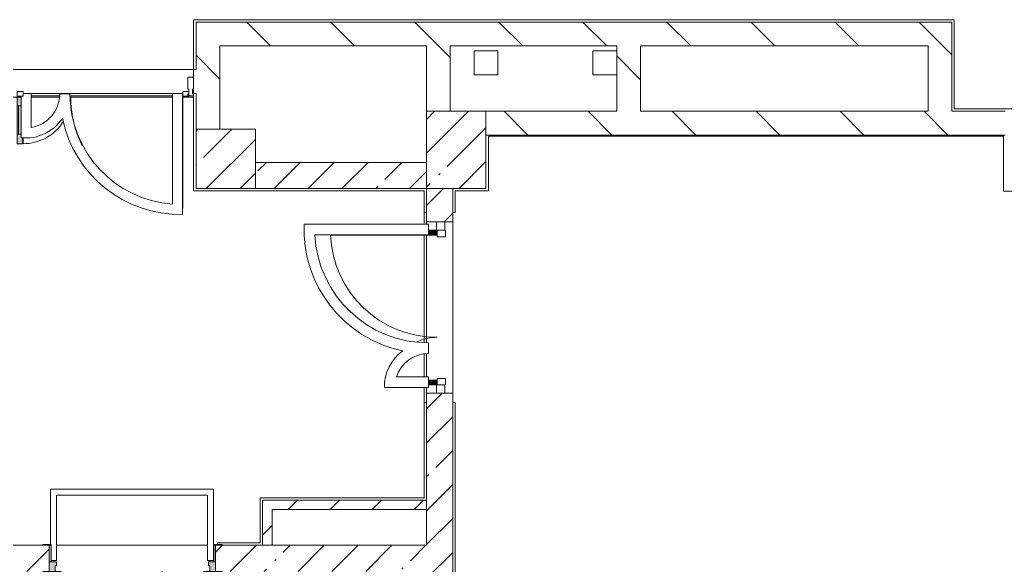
# Model space of a CAD drawing. Header units: millimetres. Extents: x -5714 to 188114, y -8553 to 29000.
# Drawn here: x 133160 to 141454, y 7732 to 12320 of the extents above; entities that cross this region are included whole.
import ezdxf

# ---------------------------------------------------------------- set-up
doc = ezdxf.new("R2010")
doc.units = ezdxf.units.MM
for name, color, linetype, lineweight, true_color in [('A-DETL-GENF-5', 7, 'Continuous', 5, 0xaaaaaa), ('A-DETL-GENF-6', 7, 'Continuous', 5, 0xe2e2e2), ('A-DOOR-3', 7, 'Continuous', 5, 0xaaaaaa), ('A-DOOR-4', 7, 'Continuous', 5, 0xe2e2e2), ('A-DOOR-FRAM-2', 7, 'Continuous', 5, 0xe2e2e2), ('A-DOOR-FRAM-3', 7, 'Continuous', 5, 0xaaaaaa), ('A-FLOR-2', 7, 'Continuous', 5, 0xaaaaaa)]:
    doc.layers.add(name, color=color, linetype=linetype, lineweight=lineweight, true_color=true_color)
for name, color, linetype, lineweight in [('A-GLAZ-CWMG-2', 7, 'Continuous', 5), ('A-WALL', 7, 'Continuous', 9), ('I-WALL-2', 7, 'Continuous', 5), ('S-COLS-2', 7, 'Continuous', 5)]:
    doc.layers.add(name, color=color, linetype=linetype, lineweight=lineweight)
pattern_1 = [(45, (61103.76, 0), (-285.1231, 285.1231), []), (45, (61388.9, 0), (-285.1231, 285.1231), [504.031, -100.806, 16.764, -84.042])]
pattern_2 = [(135, (61103.76, 0), (-353.5534, -353.5534), [])]
pattern_3 = [(45, (61103.76, 0), (-176.7767, 176.7767), [])]

# ---------------------------------------------------------------- blocks, each defined once
blk = doc.blocks.new('BSC_Колонна _Прямоугольная - 650х500-23287315-3_9_1_птичка')
at = {"layer": 'S-COLS-2'}
h = blk.add_hatch(dxfattribs=at)
h.set_pattern_fill('FP_84', color=256, style=0, pattern_type=2)
h.set_pattern_definition([(135, (11225, -75730), (-285.1231, -285.1231), []), (135, (11225, -75444.88), (-285.1231, -285.1231), [504.031, -100.806, 16.764, -84.042])])
h.paths.add_polyline_path([(325, -217), (325, 250), (-325, 250), (-325, -250), (325, -250)])
for p, q in [((325, 250), (-325, 250)), ((-325, 250), (-325, -250)), ((325, -250), (325, 250)), ((-325, -250), (325, -250))]:
    blk.add_line(p, q, dxfattribs=at)
blk = doc.blocks.new('BSC_Колонна _Прямоугольная - 500х500-V148-3_9_1_птичка')
at = {"layer": 'S-COLS-2'}
h = blk.add_hatch(dxfattribs=at)
h.set_pattern_fill('FP_85', color=256, style=0, pattern_type=2)
h.set_pattern_definition([(45, (-73790, -11150), (-285.1231, 285.1231), []), (45, (-73504.88, -11150), (-285.1231, 285.1231), [504.031, -100.806, 16.764, -84.042])])
h.paths.add_polyline_path([(-141.4, -250), (250, -250), (250, 250), (-250, 250), (-250, -250)])
for p, q in [((250, 250), (-250, 250)), ((-250, 250), (-250, -250)), ((250, -250), (250, 250)), ((-250, -250), (250, -250))]:
    blk.add_line(p, q, dxfattribs=at)
blk = doc.blocks.new('110_Дверь_СКБ_2Ст - Д-1 Лестничная клетка EIS60-24319353-3_9_1_птичка')
at = {"layer": 'A-DOOR-4'}
for points in [[(612.5, 1010), (612.5, 110), (662.5, 110), (662.5, 1010)], [(-631.1, 510), (-637.5, 510), (-637.5, 110), (-587.5, 110), (-587.5, 510)], [(712.5, 30), (697.5, 30), (697.5, -110), (712.5, -110)]]:
    blk.add_hatch(color=256, dxfattribs=at).paths.add_polyline_path(points)
h = blk.add_hatch(color=256, dxfattribs=at)
h.paths.add_polyline_path([(662.5, 110), (662.5, 60), (652.5, 60), (652.5, 30), (712.5, 30), (712.5, 110)])
h.paths.add_polyline_path([(-637.5, 110), (-687.5, 110), (-687.5, 30), (-627.5, 30), (-631.1, 60), (-637.5, 60)])
at = {"layer": 'A-DOOR-FRAM-2'}
for points in [[(-742.5, 118), (-742.5, 110), (-672.5, 110), (-672.5, 118)], [(697.5, 118), (697.5, 110), (767.5, 110), (767.5, 118)], [(-672.5, 30), (-687.5, 30), (-687.5, -110), (-672.5, -110)], [(-672.5, -110), (-742.5, -110), (-742.5, -118), (-672.5, -118)], [(697.5, -110), (697.5, -118), (767.5, -118), (767.5, -110)]]:
    blk.add_hatch(color=256, dxfattribs=at).paths.add_polyline_path(points)
at = {"layer": 'A-DOOR-3'}
for p, q in [((662.5, 1010), (612.5, 1010)), ((612.5, 1010), (612.5, 110)), ((662.5, 110), (662.5, 1010)), ((-637.5, 510), (-637.5, 110)), ((-587.5, 510), (-637.5, 510)), ((-587.5, 110), (-587.5, 510)), ((-637.5, 110), (-587.5, 110)), ((612.5, 110), (662.5, 110))]:
    blk.add_line(p, q, dxfattribs=at)
for centre, radius, start, end in [((662.5, 110), 900, 90, 180), ((-637.5, 110), 400, 360, 90)]:
    blk.add_arc(centre, radius, start, end, dxfattribs=at)
at = {"layer": 'A-DOOR-FRAM-3'}
for p, q in [((-672.5, 118), (-742.5, 118)), ((-742.5, 118), (-742.5, 110)), ((-742.5, 110), (-672.5, 110)), ((-637.5, 110), (-687.5, 110)), ((-687.5, 110), (-687.5, 30)), ((-672.5, 110), (-672.5, 118)), ((-637.5, 60), (-637.5, 110)), ((662.5, 110), (662.5, 60)), ((712.5, 110), (662.5, 110)), ((767.5, 118), (697.5, 118)), ((697.5, 118), (697.5, 110)), ((697.5, 110), (767.5, 110)), ((712.5, 30), (712.5, 110)), ((767.5, 110), (767.5, 118)), ((-687.5, 30), (-627.5, 30)), ((-672.5, 30), (-687.5, 30)), ((-687.5, 30), (-687.5, -110)), ((-672.5, -110), (-672.5, 30)), ((-627.5, 60), (-637.5, 60)), ((-627.5, 30), (-627.5, 60)), ((662.5, 60), (652.5, 60)), ((652.5, 60), (652.5, 30)), ((652.5, 30), (712.5, 30)), ((712.5, 30), (697.5, 30)), ((697.5, 30), (697.5, -110)), ((712.5, -110), (712.5, 30)), ((-672.5, -110), (-742.5, -110)), ((-742.5, -110), (-742.5, -118)), ((-742.5, -118), (-672.5, -118)), ((-687.5, -110), (-672.5, -110)), ((-672.5, -118), (-672.5, -110)), ((697.5, -110), (712.5, -110)), ((767.5, -110), (697.5, -110)), ((697.5, -110), (697.5, -118)), ((697.5, -118), (767.5, -118)), ((767.5, -118), (767.5, -110))]:
    blk.add_line(p, q, dxfattribs=at)
blk = doc.blocks.new('Прямоугольный импост - 50 x 70 мм-32306832-3_9_1_птичка')
at = {"layer": 'A-GLAZ-CWMG-2'}
for p, q in [((-70, 35), (0, 35)), ((-70, -35), (-70, 35)), ((0, 35), (0, -35)), ((0, -35), (-70, -35))]:
    blk.add_line(p, q, dxfattribs=at)
blk = doc.blocks.new('Дверь_Витражная_остекление_ - ДВН_ДАО_Главный вход_1200 в свету Д-22 _п_-32306833-3_9_1_птичка')
at = {"layer": 'A-DOOR-4'}
for points in [[(-610, -35), (-610, -30), (-650, -35), (-650, -103), (-611.7, -103), (-610, -87)], [(650, -87), (650, -30), (610, -35), (610, -103), (650, -103)]]:
    blk.add_hatch(color=256, dxfattribs=at).paths.add_polyline_path(points)
at = {"layer": 'A-DETL-GENF-5'}
for p, q in [((-650, 40), (-595, 40)), ((-595, 40), (-595, -30)), ((650, 40), (595, 40)), ((595, 40), (595, -30)), ((-610, -30), (-650, -30)), ((-595, -30), (-650, -30)), ((-650, -35), (-650, -103)), ((-610, -930), (-610, -30)), ((595, -30), (650, -30)), ((610, -30), (610, -103)), ((650, -30), (610, -30)), ((650, -103), (650, -35))]:
    blk.add_line(p, q, dxfattribs=at)
at = {"layer": 'A-DOOR-3'}
for p, q in [((-650, -103), (-650, -35)), ((650, -103), (650, -35))]:
    blk.add_line(p, q, dxfattribs=at)
for centre, radius, start, end in [((-650, -30), 900, 272.47677, 0), ((650, -30), 400, 180, 205.34539)]:
    blk.add_arc(centre, radius, start, end, dxfattribs=at)
blk = doc.blocks.new('Прямоугольный импост - 50 x 70 мм-32306835-3_9_1_птичка')
at = {"layer": 'A-GLAZ-CWMG-2'}
for p, q in [((0, 35), (-70, 35)), ((-70, 35), (-70, -35)), ((0, -35), (0, 35)), ((-70, -35), (0, -35))]:
    blk.add_line(p, q, dxfattribs=at)
blk = doc.blocks.new('Дверь_Витражная_остекление_ - В-18-32468702-3_9_1_птичка')
at = {"layer": 'A-DETL-GENF-6'}
blk.add_hatch(color=256, dxfattribs=at).paths.add_polyline_path([(689.5, 420), (677.5, 420), (677.5, 369.7), (689.5, 369.5), (689.5, 20), (722.5, 20), (722.5, 420)])
at = {"layer": 'A-DETL-GENF-5'}
for p, q in [((-672.5, 965), (-672.5, 20)), ((-672.5, 965), (-672.5, 20)), ((722.5, 420), (677.5, 420)), ((677.5, 420), (677.5, 369.7)), ((722.5, 420), (677.5, 420)), ((677.5, 420), (677.5, 369.7)), ((722.5, 420), (722.5, 20)), ((722.5, 20), (722.5, 420)), ((722.5, 340), (689.5, 340)), ((712.5, 340), (712.5, 100)), ((722.5, 100), (689.5, 100))]:
    blk.add_line(p, q, dxfattribs=at)
at = {"layer": 'A-DOOR-3'}
for p, q in [((-672.5, 965), (-672.5, 20)), ((672.5, 420), (672.5, 369.8)), ((-672.5, 20), (-722.5, 20)), ((-722.5, 20), (-722.5, -20)), ((-672.5, -20), (-672.5, 20)), ((722.5, 20), (672.5, 20)), ((672.5, 20), (672.5, -20)), ((722.5, -20), (722.5, 20)), ((-722.5, -20), (-672.5, -20)), ((672.5, -20), (722.5, -20))]:
    blk.add_line(p, q, dxfattribs=at)
for centre, radius, start, end in [((-672.5, 20), 945, 15.85424, 26.17307), ((672.5, 20), 400, 90, 148.53811), ((-672.5, 20), 945, 360, 14.43128), ((672.5, 20), 400, 177.03782, 180)]:
    blk.add_arc(centre, radius, start, end, dxfattribs=at)
blk = doc.blocks.new('Прямоугольный импост - Импост структурный с накладкой - 160мм Темный-33326242-3_9_1_птичка')
at = {"layer": 'A-GLAZ-CWMG-2'}
for p, q in [((0, 140), (-50, 140)), ((-50, 140), (-50, 40)), ((0, 40), (0, 140)), ((-50, 40), (-40, 40)), ((-40, 0), (-50, 0)), ((-50, 0), (-50, -17)), ((-40, 40), (-40, 0)), ((-10, 0), (-10, 40)), ((-10, 40), (0, 40)), ((0, 0), (-10, 0)), ((0, -17), (0, 0)), ((-50, -17), (0, -17))]:
    blk.add_line(p, q, dxfattribs=at)

msp = doc.modelspace()

# ---------------------------------------------------------------- hatches: boundary and pattern name
at = {"layer": 'I-WALL-2'}
h = msp.add_hatch(dxfattribs=at)
h.set_pattern_fill('FP_65', color=256, style=0, pattern_type=2)
h.set_pattern_definition(pattern_2)
h.paths.add_polyline_path([(140345.6, 12100), (140803.8, 12100), (140803.8, 12300), (134643.8, 12300), (134643.8, 12100), (138481.1, 12100)])
h = msp.add_hatch(dxfattribs=at)
h.set_pattern_fill('FP_65', color=256, style=0, pattern_type=2)
h.set_pattern_definition(pattern_2)
h.paths.add_polyline_path([(141003.8, 11550), (141003.8, 12300), (140803.8, 12300), (140803.8, 11550)])
h = msp.add_hatch(dxfattribs=at)
h.set_pattern_fill('FP_65', color=256, style=0, pattern_type=2)
h.set_pattern_definition(pattern_2)
h.paths.add_polyline_path([(134643.8, 11400), (134843.8, 11400), (134843.8, 12100), (134643.8, 12100), (134643.8, 11700)])
h = msp.add_hatch(dxfattribs=at)
h.set_pattern_fill('FP_65', color=256, style=0, pattern_type=2)
h.set_pattern_definition(pattern_2)
h.paths.add_polyline_path([(136583.8, 11550), (136783.8, 11550), (136783.8, 12100), (136583.8, 12100)])
h = msp.add_hatch(dxfattribs=at)
h.set_pattern_fill('FP_65', color=256, style=0, pattern_type=2)
h.set_pattern_definition(pattern_2)
h.paths.add_polyline_path([(138384.3, 11550), (138384.3, 12100), (138184.3, 12100), (138184.3, 11550)])
h = msp.add_hatch(dxfattribs=at)
h.set_pattern_fill('FP_65', color=256, style=0, pattern_type=2)
h.set_pattern_definition(pattern_2)
h.paths.add_polyline_path([(129753.8, 11700), (129857.8, 11700), (129857.8, 11900), (129753.8, 11900), (129753.8, 11799.5)])
h.paths.add_polyline_path([(131337.8, 11700), (131413.8, 11700), (131413.8, 11900), (131337.8, 11900), (131337.8, 11799.5)])
h.paths.add_polyline_path([(131933.8, 11700), (131933.8, 11900), (131913.8, 11900), (131913.8, 11700)])
h.paths.add_polyline_path([(134643.8, 11700), (134643.8, 11900), (134623.8, 11900), (134623.8, 11700)])
h = msp.add_hatch(dxfattribs=at)
h.set_pattern_fill('FP_65', color=256, style=0, pattern_type=2)
h.set_pattern_definition(pattern_2)
h.paths.add_polyline_path([(141453.8, 11350), (141453.8, 11550), (137083.8, 11550), (137083.8, 11350), (140345.6, 11350)])
h = msp.add_hatch(dxfattribs=at)
h.set_pattern_fill('FP_62', color=256, style=0, pattern_type=2)
h.set_pattern_definition(pattern_1)
h.paths.add_polyline_path([(136583.8, 10900), (136583.8, 11120), (135143.8, 11120), (135143.8, 10900)])
h = msp.add_hatch(dxfattribs=at)
h.set_pattern_fill('FP_62', color=256, style=0, pattern_type=2)
h.set_pattern_definition(pattern_1)
h.paths.add_polyline_path([(136616.7, 7900), (136803.8, 7900), (136803.8, 9179), (136583.8, 9179), (136583.8, 7900)])
h.paths.add_polyline_path([(136583.8, 10619), (136803.8, 10619), (136803.8, 10900), (136583.8, 10900)])
h = msp.add_hatch(dxfattribs=at)
h.set_pattern_fill('FP_67', color=256, style=0, pattern_type=2)
h.set_pattern_definition(pattern_3)
h.paths.add_polyline_path([(135283.8, 7900), (135283.8, 8280), (135203.8, 8280), (135203.8, 7900)])
h = msp.add_hatch(dxfattribs=at)
h.set_pattern_fill('FP_67', color=256, style=0, pattern_type=2)
h.set_pattern_definition(pattern_3)
h.paths.add_polyline_path([(136583.8, 8200), (136583.8, 8280), (135283.8, 8280), (135283.8, 8200)])
h = msp.add_hatch(dxfattribs=at)
h.set_pattern_fill('FP_62', color=256, style=0, pattern_type=2)
h.set_pattern_definition(pattern_1)
h.paths.add_polyline_path([(134863.8, 7680), (136583.8, 7680), (136583.8, 7900), (134808.8, 7900), (134808.8, 7680)])
h.paths.add_polyline_path([(133353.8, 7680), (133408.8, 7680), (133408.8, 7900), (132963.8, 7900), (132963.8, 7680), (133183.8, 7680)])
h = msp.add_hatch(dxfattribs=at)
h.set_pattern_fill('FP_62', color=256, style=0, pattern_type=2)
h.set_pattern_definition(pattern_1)
h.paths.add_polyline_path([(136616.7, 120), (136803.8, 120), (136803.8, 350), (136583.8, 350), (136583.8, 120)])
h.paths.add_polyline_path([(136616.7, 1150), (136803.8, 1150), (136803.8, 3550), (136583.8, 3550), (136583.8, 1150)])
h.paths.add_polyline_path([(136583.8, 4050), (136803.8, 4050), (136803.8, 7900), (136583.8, 7900), (136583.8, 4279.6)])

# ---------------------------------------------------------------- linework, layer by layer
at = {"layer": 'A-FLOR-2'}
for p, q in [((134623.8, 11900), (134623.8, 12320)), ((134623.8, 12320), (141022.8, 12320)), ((141022.8, 12320), (141022.8, 11570)), ((136984.3, 12057), (137184.3, 12057)), ((136984.3, 11857), (136984.3, 12057)), ((137184.3, 12057), (137184.3, 11857)), ((137984.3, 12057), (138184.3, 12057)), ((137984.3, 11857), (137984.3, 12057)), ((137184.3, 11857), (136984.3, 11857)), ((138184.3, 11857), (137984.3, 11857)), ((133256.5, 11700), (133188.8, 11700)), ((133256.5, 11413.8), (133256.5, 11700)), ((133582.4, 11697.2), (133497.7, 11697.2)), ((134530.8, 11700), (134446.1, 11700)), ((134446.1, 11700), (134446.1, 10768.9)), ((134530.8, 10681.9), (134530.8, 11700)), ((131933.8, 11669), (133171.8, 11669)), ((133171.8, 11677), (133171.8, 11327.5)), ((133496, 11680), (133256.5, 11680)), ((133256.5, 11669), (133494.9, 11669)), ((134446.1, 11680), (133583.4, 11680)), ((133584.1, 11669), (134446.1, 11669)), ((134530.8, 11669), (134623.8, 11669)), ((134623.8, 10880), (134623.8, 11680)), ((134623.8, 11669), (134623.8, 11680)), ((141022.8, 11570), (144654.2, 11570)), ((141439.8, 11340), (137104.8, 11340)), ((137104.8, 11340), (137104.8, 10880)), ((141439.8, 10879), (141439.8, 11340)), ((136563.8, 10880), (134623.8, 10880)), ((136563.8, 10880), (136563.8, 10600.7)), ((137104.8, 10880), (136824.8, 10880)), ((136824.8, 10880), (136824.8, 10700)), ((145563.8, 10879), (141439.8, 10879)), ((136583.8, 10700), (136563.8, 10700)), ((136824.8, 10700), (136803.8, 10700)), ((136600.8, 10600.7), (135553.7, 10600.7)), ((136600.8, 10510.7), (136600.8, 10600.7)), ((135643.9, 10510.7), (136600.8, 10510.7)), ((136563.8, 9604.5), (136563.8, 10510.7)), ((136600.8, 9512.6), (136600.8, 9602.6)), ((136563.8, 9316.6), (136563.8, 9509.1)), ((136600.8, 9316.6), (136331.4, 9316.6)), ((136600.8, 9226.6), (136600.8, 9316.6)), ((136228.8, 9226.6), (136600.8, 9226.6)), ((136563.8, 9226.6), (136563.8, 8300)), ((136563.8, 9100), (136583.8, 9100)), ((136803.8, 9100), (136824.8, 9100)), ((136824.8, 9100), (136824.8, 4070)), ((134790.7, 8371.9), (133420.7, 8371.9)), ((133420.7, 8371.9), (133420.7, 7908)), ((133470.7, 7771.9), (133470.7, 8321.9)), ((133470.7, 8321.9), (134740.7, 8321.9)), ((134740.7, 8321.9), (134740.7, 7771.9)), ((134790.7, 7771.9), (134790.7, 8371.9)), ((135183.8, 7920), (135183.8, 8300)), ((135183.8, 8300), (136563.8, 8300)), ((134823.8, 7908), (134823.8, 7920)), ((134823.8, 7920), (135183.8, 7920)), ((133423.8, 7771.9), (133470.7, 7771.9)), ((134740.7, 7771.9), (134790.7, 7771.9))]:
    msp.add_line(p, q, dxfattribs=at)
for centre, radius, start, end in [((133210.7, 11697.2), 287, 279.17366, 0), ((134513.2, 11697.2), 930.7, 180, 265.86869), ((133210.7, 11697.2), 371.7, 263.98747, 326.07537), ((134513.2, 11697.2), 1015.4, 191.7891, 270.99569), ((136597.8, 10557.6), 1045, 177.63591, 258.21594), ((136597.8, 10557.6), 955, 182.81459, 270.17999), ((136597.8, 9233.6), 369, 125.33508, 181.08444), ((136597.8, 9233.6), 279, 89.3839, 162.68951)]:
    msp.add_arc(centre, radius, start, end, dxfattribs=at)
at = {"layer": 'A-WALL'}
for p, q in [((136583.8, 8200), (136583.8, 8280)), ((135203.8, 7900), (135283.8, 7900))]:
    msp.add_line(p, q, dxfattribs=at)
at = {"layer": 'I-WALL-2'}
for p, q in [((141003.8, 12300), (134643.8, 12300)), ((134643.8, 12300), (134643.8, 11900)), ((141003.8, 11550), (141003.8, 12300)), ((134843.8, 12100), (136583.8, 12100)), ((134843.8, 11400), (134843.8, 12100)), ((136583.8, 12100), (136583.8, 11550)), ((136783.8, 11550), (136783.8, 12100)), ((136783.8, 12100), (138184.3, 12100)), ((138184.3, 12100), (138184.3, 11550)), ((138384.3, 12100), (140803.8, 12100)), ((138384.3, 11550), (138384.3, 12100)), ((140803.8, 12100), (140803.8, 11550)), ((131913.8, 11900), (134643.8, 11900)), ((134623.8, 11900), (134623.8, 11700)), ((134446.1, 11700), (133256.5, 11700)), ((134613.8, 11700), (134643.8, 11700)), ((134643.8, 11700), (134643.8, 11400)), ((138184.3, 11550), (137083.8, 11550)), ((140803.8, 11550), (138384.3, 11550)), ((141453.8, 11550), (141003.8, 11550)), ((137083.8, 11350), (141453.8, 11350)), ((136583.8, 11120), (135143.8, 11120)), ((135143.8, 10900), (136583.8, 10900)), ((136583.8, 10900), (136583.8, 10600.7)), ((136803.8, 10900), (136803.8, 7900)), ((136583.8, 10619), (136803.8, 10619)), ((136583.8, 9603.5), (136583.8, 10510.7)), ((136583.8, 9316.6), (136583.8, 9511)), ((136583.8, 9226.6), (136583.8, 8280)), ((136803.8, 9179), (136583.8, 9179)), ((135203.8, 8280), (135203.8, 7900)), ((136583.8, 8280), (135203.8, 8280)), ((135283.8, 7900), (135283.8, 8200)), ((135283.8, 8200), (136583.8, 8200)), ((136583.8, 8200), (136583.8, 7900)), ((133353.8, 7900), (132963.8, 7900)), ((133470.7, 7900), (134740.7, 7900)), ((135203.8, 7900), (134863.8, 7900)), ((136583.8, 7900), (135283.8, 7900)), ((136803.8, 4050), (136803.8, 7900))]:
    msp.add_line(p, q, dxfattribs=at)

# ---------------------------------------------------------------- block references
at = {"layer": 'A-DOOR-3'}
for name, p, rotation in [('Дверь_Витражная_остекление_ - В-18-32468702-3_9_1_птичка', (133861.3, 11697), 180), ('Дверь_Витражная_остекление_ - ДВН_ДАО_Главный вход_1200 в свету Д-22 _п_-32306833-3_9_1_птичка', (136703.8, 9899), 269.9999999999994), ('110_Дверь_СКБ_2Ст - Д-1 Лестничная клетка EIS60-24319353-3_9_1_птичка', (134121.3, 7790), 180)]:
    msp.add_blockref(name, p, dxfattribs=dict(at, rotation=rotation))
at = {"layer": 'A-GLAZ-CWMG-2'}
msp.add_blockref('Прямоугольный импост - Импост структурный с накладкой - 160мм Темный-33326242-3_9_1_птичка', (134623.8, 11697), dxfattribs=at)
at = {"layer": 'A-GLAZ-CWMG-2', "rotation": 89.99999999999942}
msp.add_blockref('Прямоугольный импост - 50 x 70 мм-32306835-3_9_1_птичка', (136703.8, 10619), dxfattribs=at)
at = {"layer": 'A-GLAZ-CWMG-2', "extrusion": (0, 0, -1), "rotation": 270.0000000000006}
msp.add_blockref('Прямоугольный импост - 50 x 70 мм-32306832-3_9_1_птичка', (-136703.8, 9179), dxfattribs=at)
at = {"layer": 'S-COLS-2', "rotation": 270.0000000000007}
msp.add_blockref('BSC_Колонна _Прямоугольная - 650х500-23287315-3_9_1_птичка', (136833.8, 11225), dxfattribs=at)
at = {"layer": 'S-COLS-2'}
msp.add_blockref('BSC_Колонна _Прямоугольная - 500х500-V148-3_9_1_птичка', (134893.8, 11150), dxfattribs=at)

doc.saveas('drawing.dxf')
